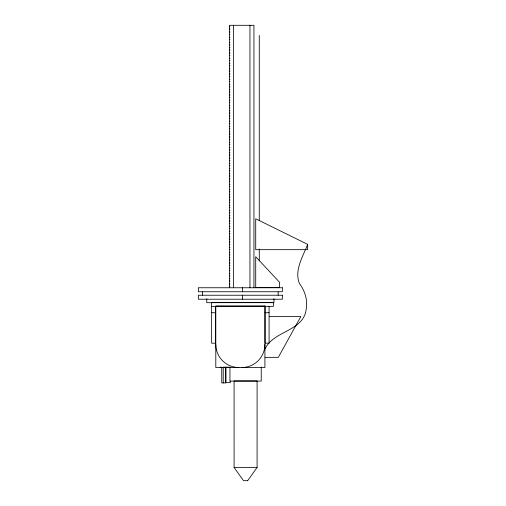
<?xml version="1.0" encoding="UTF-8"?>
<svg xmlns="http://www.w3.org/2000/svg" width="506" height="506" viewBox="0 0 506 506"><rect width="100%" height="100%" fill="white"/><g stroke="black" fill="none" stroke-linecap="round" stroke-linejoin="round"><path stroke-width="0.76" d="M247.668 480.7L257.086 467.449L257.099 380.936L234.082 380.936L234.095 467.449L243.512 480.7L247.662 480.7M265.074 348.925C274.113 329.362 306.959 331.797 306.421 305.124C307.193 297.079 303.777 289.609 299.299 283.183C294.182 270.008 303.081 256.352 307.642 244.347L255.713 218.801L255.713 249.673L307.642 249.673L307.642 244.347M229.515 26.767L230.009 26.767M229.515 29.082L230.009 29.082M229.515 32.017L230.009 32.017M229.515 34.332L230.009 34.332M229.515 37.267L230.009 37.267M229.515 39.582L230.009 39.582M229.515 42.517L230.009 42.517M229.515 44.832L230.009 44.832M229.515 47.766L230.009 47.766M229.515 50.081L230.009 50.081M229.515 53.016L230.009 53.016M229.515 55.331L230.009 55.331M229.515 58.266L230.009 58.266M229.515 60.581L230.009 60.581M229.515 63.516L230.009 63.516M229.515 65.831L230.009 65.831M229.515 68.765L230.009 68.765M229.515 71.08L230.009 71.08M229.515 74.021L230.009 74.021M229.515 76.33L230.009 76.33M229.515 79.271L230.009 79.271M229.515 81.58L230.009 81.58M229.515 84.521L230.009 84.521M229.515 86.83L230.009 86.83M229.515 89.771L230.009 89.771M229.515 92.079L230.009 92.079M229.515 95.02L230.009 95.02M229.515 97.329L230.009 97.329M229.515 100.27L230.009 100.27M229.515 102.579L230.009 102.579M229.515 105.52L230.009 105.52M229.515 107.829L230.009 107.829M229.515 110.77L230.009 110.77M229.515 113.078L230.009 113.078M229.515 116.019L230.009 116.019M229.515 118.328L230.009 118.328M229.515 121.269L230.009 121.269M229.515 123.578L230.009 123.578M229.515 126.519L230.009 126.519M229.515 128.828L230.009 128.828M229.515 131.769L230.009 131.769M229.515 134.077L230.009 134.077M229.515 137.018L230.009 137.018M229.515 139.327L230.009 139.327M229.515 142.268L230.009 142.268M229.515 144.577L230.009 144.577M229.515 147.518L230.009 147.518M229.515 149.827L230.009 149.827M229.515 152.768L230.009 152.768M229.515 155.076L230.009 155.076M229.515 158.017L230.009 158.017M229.515 160.326L230.009 160.326M229.515 163.267L230.009 163.267M229.515 165.576L230.009 165.576M229.515 168.517L230.009 168.517M229.515 170.826L230.009 170.826M229.515 173.767L230.009 173.767M229.515 176.075L230.009 176.075M229.515 179.016L230.009 179.016M229.515 181.325L230.009 181.325M229.515 184.266L230.009 184.266M229.515 186.575L230.009 186.575M229.515 189.516L230.009 189.516M229.515 191.825L230.009 191.825M229.515 194.766L230.009 194.766M229.515 197.074L230.009 197.074M229.515 200.015L230.009 200.015M229.515 202.324L230.009 202.324M229.515 205.265L230.009 205.265M229.515 207.574L230.009 207.574M229.515 210.515L230.009 210.515M229.515 212.824L230.009 212.824M229.515 215.765L230.009 215.765M229.515 218.073L230.009 218.073M229.515 221.014L230.009 221.014M229.515 223.323L230.009 223.323M229.515 226.264L230.009 226.264M229.515 228.573L230.009 228.573M229.515 231.514L230.009 231.514M229.515 233.823L230.009 233.823M229.515 236.764L230.009 236.764M229.515 239.072L230.009 239.072M229.515 242.013L230.009 242.013M229.515 244.322L230.009 244.322M229.515 247.263L230.009 247.263M229.515 249.572L230.009 249.572M229.515 252.513L230.009 252.513M229.515 254.822L230.009 254.822M229.515 257.763L230.009 257.763M229.515 260.071L230.009 260.071M229.515 263.012L230.009 263.012M229.515 265.321L230.009 265.321M229.515 268.262L230.009 268.262M229.515 270.577L230.009 270.577M229.515 273.512L230.009 273.512M229.515 275.827L230.009 275.827M229.515 278.762L230.009 278.762M229.515 281.077L230.009 281.077M229.515 284.011L230.009 284.011M229.515 286.326L230.009 286.326M211.635 312.721L215.626 312.721M265.093 312.721L269.084 312.721M269.217 316.535L300.83 316.535L278.294 357.35L265.176 357.35M220.091 367.204L221.622 367.204M223.405 367.204L229.528 367.204M234.082 467.449L257.099 467.449M278.155 291.886L278.155 295.213M273.955 298.698L273.955 302.683L206.758 302.683L206.758 298.698M269.084 306.364L269.084 343.182L265.093 343.182L265.093 306.364M261.235 367.027L261.235 381.1L229.945 381.1L229.945 367.027M259.274 35.407L259.274 220.622M259.274 248.996L259.274 260.818M253.942 287.794L253.942 25.3L229.515 25.3L229.515 287.794M249.951 25.3L249.951 287.794M242.456 287.756L242.456 291.747M242.456 295.232L242.456 299.223M233.5 25.3L233.5 287.794M230.236 381.094L230.236 382.656L225.859 382.656L225.859 367.027M225.746 367.229L225.746 382.934L221.755 382.934L221.755 367.229M223.228 367.229L223.228 382.934M215.626 306.364L215.626 343.182L211.635 343.182L211.635 306.364M202.558 291.886L202.558 295.213M264.916 344.422A23.099 23.099 0 0 1 241.817 367.52M238.895 367.52A23.099 23.099 0 0 1 215.796 344.422M279.565 287.61L255.713 287.61L255.713 256.738L279.565 282.285L279.565 287.61M282.354 287.756L198.358 287.756L198.358 291.747L282.354 291.747L282.354 287.756M282.354 295.232L198.358 295.232L198.358 299.223L282.354 299.223L282.354 295.232M273.385 302.354L211.363 302.354L211.363 306.345L273.385 306.345L273.385 302.354M264.916 305.909L215.796 305.909L215.796 367.52L264.916 367.52L264.916 305.909"/></g></svg>
